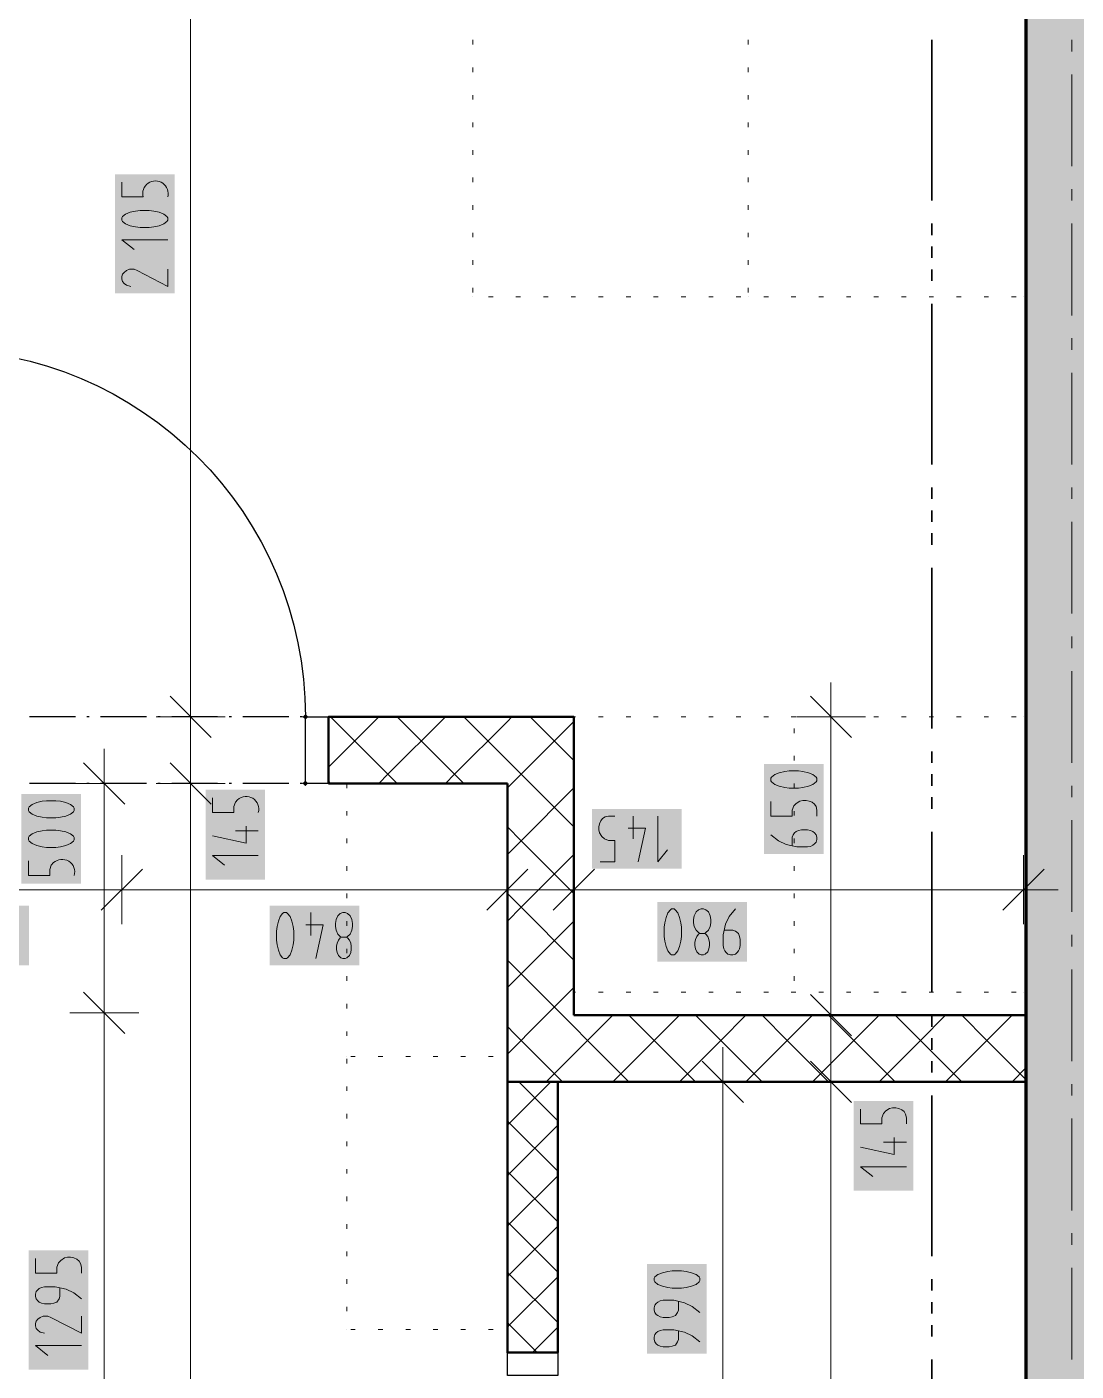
# Model space of a CAD drawing. Header units: millimetres. Extents: x 0 to 594, y 0 to 420.
# Drawn here: x 214.18 to 235.12, y 256.5 to 283.33 of the extents above; entities that cross this region are included whole.
import ezdxf

# ---------------------------------------------------------------- set-up
doc = ezdxf.new("R2010")
doc.units = ezdxf.units.MM
doc.header["$LTSCALE"] = 8
for name, color, linetype in [('PDF_Dvere', 7, 'Continuous'), ('PDF_Koty delkove', 7, 'Continuous'), ('PDF_Nabytek', 7, 'Continuous'), ('PDF_Osy hlavni', 7, 'Continuous'), ('PDF_Pozarni useky', 7, 'Continuous'), ('PDF_Pricky zdene', 7, 'Continuous'), ('PDF_Steny obvodove nosne', 7, 'Continuous')]:
    doc.layers.add(name, color=color, linetype=linetype)

msp = doc.modelspace()

# ---------------------------------------------------------------- linework, layer by layer
at = {"layer": 'PDF_Dvere', "lineweight": 25}
msp.add_lwpolyline([(212.408, 269.559), (212.408, 276.886, -0.414213), (219.735, 269.559)], format="xyb", dxfattribs=at)
for points in [[(215.144, 269.559), (214.229, 269.559)], [(215.419, 269.559), (215.373, 269.559)], [(216.564, 269.559), (215.648, 269.559)], [(216.839, 269.559), (216.793, 269.559)], [(217.984, 269.559), (217.068, 269.559)], [(218.258, 269.559), (218.213, 269.559)], [(219.403, 269.559), (218.487, 269.559)], [(219.678, 269.559), (219.632, 269.559)], [(215.144, 268.231), (214.229, 268.231)], [(215.419, 268.231), (215.373, 268.231)], [(216.564, 268.231), (215.648, 268.231)], [(216.839, 268.231), (216.793, 268.231)], [(217.984, 268.231), (217.068, 268.231)], [(218.258, 268.231), (218.213, 268.231)], [(219.403, 268.231), (218.487, 268.231)], [(219.678, 268.231), (219.632, 268.231)]]:
    msp.add_lwpolyline(points, dxfattribs=at)
for points in [[(220.193, 268.231), (219.735, 268.231), (219.735, 269.559), (220.193, 269.559)], [(224.772, 256.874), (224.772, 256.416), (223.765, 256.416), (223.765, 256.874)]]:
    msp.add_lwpolyline(points, close=True, dxfattribs=at)
at = {"layer": 'PDF_Dvere', "lineweight": 25, "transparency": 33554559}
for points in [[(219.792, 269.559), (219.735, 269.502), (219.735, 269.616), (219.677, 269.559)], [(219.792, 268.231), (219.735, 268.174), (219.735, 268.288), (219.677, 268.231)]]:
    msp.add_solid(points, dxfattribs=at)
at = {"layer": 'PDF_Koty delkove', "lineweight": 18}
for points in [[(217.445, 145.412), (217.445, 177.641), (217.445, 178.992), (217.445, 192.742), (217.445, 199.815), (217.445, 201.143), (217.445, 202.517), (217.445, 220.102), (217.445, 222.575), (217.445, 236.313), (217.445, 238.603), (217.445, 241.075), (217.445, 268.231), (217.445, 269.559), (217.445, 288.838), (217.445, 313.476), (217.445, 316.956)], [(216.987, 279.077), (216.072, 279.077), (216.315, 278.882)], [(216.987, 278.49), (216.987, 278.147), (216.377, 278.465), (216.315, 278.49), (216.224, 278.49), (216.163, 278.465), (216.117, 278.429), (216.086, 278.392), (216.072, 278.343), (216.072, 278.294), (216.086, 278.245), (216.117, 278.209), (216.163, 278.172), (216.254, 278.147)], [(230.224, 269.559), (230.224, 270.246)], [(217.857, 269.147), (217.033, 269.971)], [(230.636, 269.147), (229.812, 269.971)], [(218.132, 269.559), (217.445, 269.559), (216.758, 269.559)], [(230.911, 269.559), (230.224, 269.559), (229.537, 269.559)], [(230.224, 236.313), (230.224, 237.458), (230.224, 238.786), (230.224, 241.075), (230.224, 241.256), (230.224, 262.278), (230.224, 263.606), (230.224, 269.559)], [(215.722, 268.231), (215.722, 268.918)], [(216.134, 267.819), (215.31, 268.643)], [(217.857, 267.819), (217.033, 268.643)], [(216.409, 268.231), (215.722, 268.231), (215.035, 268.231)], [(215.722, 241.075), (215.722, 251.791), (215.722, 263.652), (215.722, 268.231)], [(218.132, 268.231), (217.445, 268.231), (216.758, 268.231)], [(214.754, 267.885), (214.571, 267.885), (214.48, 267.873), (214.373, 267.849), (214.282, 267.812), (214.22, 267.763), (214.206, 267.738), (214.206, 267.69), (214.22, 267.665), (214.282, 267.617), (214.373, 267.58), (214.48, 267.555), (214.571, 267.542), (214.754, 267.542), (214.846, 267.555), (214.953, 267.58), (215.045, 267.617), (215.106, 267.665)], [(215.106, 267.665), (215.122, 267.69), (215.122, 267.738), (215.106, 267.763), (215.045, 267.812), (214.953, 267.849), (214.846, 267.873), (214.754, 267.885)], [(229.025, 267.868), (229.025, 267.574), (229.452, 267.574), (229.452, 267.697), (229.483, 267.782), (229.529, 267.831), (229.605, 267.879), (229.665, 267.892), (229.727, 267.892), (229.788, 267.879), (229.849, 267.855), (229.894, 267.818), (229.926, 267.77), (229.941, 267.697), (229.941, 267.574)], [(225.616, 266.664), (225.91, 266.664), (225.91, 267.091), (225.787, 267.091), (225.702, 267.122), (225.653, 267.168), (225.604, 267.244), (225.592, 267.304), (225.592, 267.365), (225.604, 267.427), (225.629, 267.487), (225.665, 267.533), (225.714, 267.564), (225.787, 267.58), (225.91, 267.58)], [(226.277, 267.58), (226.277, 267.122)], [(226.766, 267.58), (226.766, 266.664), (226.961, 266.907)], [(218.55, 267.38), (218.55, 267.038), (217.879, 267.185)], [(218.795, 267.283), (218.337, 267.283)], [(226.179, 267.335), (226.522, 267.335), (226.374, 266.664)], [(229.177, 267.085), (229.025, 267.207)], [(229.452, 266.987), (229.452, 267.158), (229.468, 267.207), (229.498, 267.244), (229.529, 267.268), (229.574, 267.292), (229.635, 267.305), (229.757, 267.305), (229.818, 267.292), (229.864, 267.268), (229.894, 267.244), (229.926, 267.207), (229.941, 267.158), (229.941, 267.11), (229.926, 267.06), (229.894, 267.024), (229.864, 266.999), (229.818, 266.974), (229.757, 266.962), (229.544, 266.962), (229.33, 267.011), (229.177, 267.085)], [(216.071, 266.797), (216.071, 266.11), (216.071, 265.423)], [(218.795, 266.793), (217.879, 266.793), (218.123, 266.598)], [(223.765, 266.797), (223.765, 266.11), (223.765, 265.423)], [(225.093, 266.797), (225.093, 266.11), (225.093, 265.423)], [(234.068, 266.797), (234.068, 266.11), (234.068, 265.423)], [(216.483, 266.522), (215.659, 265.698)], [(224.177, 266.522), (223.353, 265.698)], [(225.505, 266.522), (224.681, 265.698)], [(234.48, 266.522), (233.656, 265.698)], [(234.068, 266.11), (228.633, 266.11), (228.145, 266.11), (225.093, 266.11), (223.765, 266.11), (216.071, 266.11), (210.576, 266.11)], [(234.068, 266.11), (234.755, 266.11)], [(219.844, 265.652), (219.844, 265.194)], [(226.896, 265.359), (226.896, 265.176), (226.909, 265.085), (226.933, 264.978), (226.969, 264.887), (227.018, 264.825), (227.043, 264.811), (227.091, 264.811), (227.116, 264.825), (227.165, 264.887), (227.201, 264.978), (227.226, 265.085), (227.239, 265.176), (227.239, 265.359), (227.226, 265.451), (227.201, 265.558), (227.165, 265.65), (227.116, 265.711), (227.091, 265.726), (227.043, 265.726), (227.018, 265.711), (226.969, 265.65), (226.933, 265.558), (226.909, 265.451)], [(227.813, 265.588), (227.777, 265.665), (227.728, 265.711), (227.678, 265.726), (227.63, 265.726), (227.581, 265.711), (227.532, 265.665), (227.496, 265.588), (227.483, 265.512)], [(227.483, 265.512), (227.483, 265.451), (227.496, 265.375), (227.532, 265.299), (227.581, 265.253), (227.605, 265.237), (227.703, 265.237), (227.728, 265.253), (227.777, 265.299), (227.813, 265.375), (227.826, 265.451), (227.826, 265.512), (227.813, 265.588)], [(228.315, 265.726), (228.192, 265.574), (228.119, 265.421), (228.07, 265.207), (228.07, 264.993), (228.083, 264.932), (228.107, 264.887), (228.131, 264.856), (228.168, 264.825), (228.217, 264.811), (228.265, 264.811), (228.315, 264.825), (228.351, 264.856), (228.376, 264.887), (228.4, 264.932), (228.413, 264.993), (228.413, 265.116), (228.4, 265.176), (228.376, 265.237), (228.315, 265.283), (228.265, 265.299), (228.094, 265.299)], [(219.746, 265.408), (220.089, 265.408), (219.942, 264.737)], [(226.909, 265.451), (226.896, 265.359)], [(220.48, 264.737), (220.444, 264.751), (220.394, 264.797), (220.37, 264.858), (220.358, 264.919), (220.358, 264.98), (220.37, 265.042), (220.394, 265.102), (220.431, 265.148), (220.455, 265.163)], [(220.554, 265.163), (220.578, 265.148), (220.615, 265.102), (220.639, 265.042), (220.651, 264.98), (220.651, 264.919), (220.639, 264.858), (220.615, 264.797), (220.565, 264.751), (220.529, 264.737), (220.48, 264.737)], [(227.703, 265.237), (227.728, 265.222), (227.764, 265.176), (227.788, 265.116), (227.801, 265.054), (227.801, 264.993), (227.788, 264.932), (227.764, 264.871), (227.715, 264.825), (227.678, 264.811), (227.63, 264.811), (227.593, 264.825), (227.544, 264.871), (227.52, 264.932), (227.507, 264.993), (227.507, 265.054), (227.52, 265.116), (227.544, 265.176), (227.581, 265.222), (227.605, 265.237)], [(216.134, 263.24), (215.31, 264.064)], [(230.636, 263.194), (229.812, 264.018)], [(216.409, 263.652), (215.722, 263.652), (215.035, 263.652)], [(230.911, 263.606), (230.224, 263.606), (229.537, 263.606)], [(228.066, 262.278), (228.066, 262.965)], [(228.478, 261.866), (227.653, 262.69)], [(230.636, 261.866), (229.812, 262.69)], [(228.752, 262.278), (228.066, 262.278), (227.379, 262.278)], [(228.066, 241.075), (228.066, 253.211), (228.066, 262.278)], [(230.911, 262.278), (230.224, 262.278), (229.537, 262.278)], [(230.813, 261.731), (230.813, 261.437), (231.24, 261.437), (231.24, 261.56), (231.271, 261.645), (231.317, 261.694), (231.393, 261.742), (231.453, 261.755), (231.515, 261.755), (231.576, 261.742), (231.637, 261.718), (231.682, 261.682), (231.714, 261.633), (231.729, 261.56), (231.729, 261.437)], [(231.485, 261.168), (231.485, 260.825), (230.813, 260.973)], [(231.729, 261.07), (231.271, 261.07)], [(231.729, 260.581), (230.813, 260.581), (231.057, 260.386)], [(214.348, 258.749), (214.348, 258.456), (214.775, 258.456), (214.775, 258.578), (214.806, 258.664), (214.852, 258.713), (214.928, 258.761), (214.988, 258.774), (215.049, 258.774), (215.111, 258.761), (215.171, 258.737), (215.217, 258.7), (215.248, 258.652), (215.264, 258.578), (215.264, 258.456)], [(215.264, 257.942), (215.111, 258.065), (214.958, 258.138), (214.744, 258.186), (214.53, 258.186), (214.47, 258.174), (214.424, 258.15), (214.394, 258.126), (214.363, 258.089), (214.348, 258.04), (214.348, 257.991), (214.363, 257.942), (214.394, 257.905), (214.424, 257.881), (214.47, 257.856), (214.53, 257.844), (214.653, 257.844), (214.713, 257.856), (214.775, 257.881), (214.821, 257.942), (214.836, 257.991), (214.836, 258.162)], [(227.608, 257.671), (227.455, 257.794), (227.302, 257.867), (227.088, 257.916), (226.874, 257.916), (226.814, 257.903), (226.768, 257.879), (226.738, 257.855), (226.706, 257.818), (226.692, 257.769), (226.692, 257.721), (226.706, 257.671), (226.738, 257.635), (226.768, 257.611), (226.814, 257.586), (226.874, 257.573), (226.997, 257.573), (227.057, 257.586), (227.119, 257.611), (227.164, 257.671)], [(227.164, 257.671), (227.18, 257.721), (227.18, 257.892)], [(215.264, 257.599), (215.264, 257.257), (214.653, 257.575), (214.592, 257.599), (214.5, 257.599), (214.439, 257.575), (214.394, 257.539), (214.363, 257.502), (214.348, 257.453), (214.348, 257.404), (214.363, 257.355), (214.394, 257.318), (214.439, 257.282), (214.53, 257.257)], [(227.608, 257.084), (227.455, 257.207), (227.302, 257.28), (227.088, 257.329), (226.874, 257.329), (226.814, 257.316), (226.768, 257.292), (226.738, 257.268), (226.706, 257.231), (226.692, 257.182), (226.692, 257.134), (226.706, 257.084), (226.738, 257.048), (226.768, 257.023), (226.814, 256.999), (226.874, 256.986), (226.997, 256.986), (227.057, 256.999), (227.119, 257.023), (227.164, 257.084), (227.18, 257.134), (227.18, 257.305)], [(215.264, 257.012), (214.348, 257.012), (214.592, 256.817)]]:
    msp.add_lwpolyline(points, dxfattribs=at)
for points in [[(216.072, 280.227), (216.072, 279.933), (216.498, 279.933, -1.30693), (216.987, 279.933)], [(217.879, 267.943), (217.879, 267.65), (218.306, 267.65), (218.306, 267.772), (218.337, 267.857), (218.383, 267.906, -0.753202), (218.795, 267.65)], [(214.206, 266.687), (214.206, 266.393), (214.633, 266.393), (214.633, 266.516), (214.664, 266.601), (214.709, 266.65, -0.753181), (215.122, 266.393)]]:
    msp.add_lwpolyline(points, format="xyb", dxfattribs=at)
for points in [[(216.62, 279.664), (216.437, 279.664), (216.346, 279.651), (216.239, 279.627), (216.148, 279.59), (216.086, 279.542), (216.072, 279.517), (216.072, 279.469), (216.086, 279.444), (216.148, 279.395), (216.239, 279.359), (216.346, 279.334), (216.437, 279.321), (216.62, 279.321), (216.712, 279.334), (216.819, 279.359), (216.91, 279.395), (216.972, 279.444), (216.987, 279.469), (216.987, 279.517), (216.972, 279.542), (216.91, 279.59), (216.819, 279.627), (216.712, 279.651)], [(229.574, 268.479), (229.391, 268.479), (229.3, 268.466), (229.193, 268.442), (229.101, 268.406), (229.04, 268.357), (229.025, 268.332), (229.025, 268.284), (229.04, 268.259), (229.101, 268.21), (229.193, 268.174), (229.3, 268.149), (229.391, 268.136), (229.574, 268.136), (229.665, 268.149), (229.773, 268.174), (229.864, 268.21), (229.926, 268.259), (229.941, 268.284), (229.941, 268.332), (229.926, 268.357), (229.864, 268.406), (229.773, 268.442), (229.665, 268.466)], [(214.754, 267.298), (214.571, 267.298), (214.48, 267.286), (214.373, 267.261), (214.282, 267.225), (214.22, 267.176), (214.206, 267.151), (214.206, 267.103), (214.22, 267.078), (214.282, 267.03), (214.373, 266.993), (214.48, 266.968), (214.571, 266.955), (214.754, 266.955), (214.846, 266.968), (214.953, 266.993), (215.045, 267.03), (215.106, 267.078), (215.122, 267.103), (215.122, 267.151), (215.106, 267.176), (215.045, 267.225), (214.953, 267.261), (214.846, 267.286)], [(219.159, 265.285), (219.159, 265.102), (219.172, 265.011), (219.196, 264.904), (219.233, 264.813), (219.281, 264.751), (219.306, 264.737), (219.355, 264.737), (219.379, 264.751), (219.428, 264.813), (219.465, 264.904), (219.49, 265.011), (219.502, 265.102), (219.502, 265.285), (219.49, 265.377), (219.465, 265.484), (219.428, 265.575), (219.379, 265.637), (219.355, 265.652), (219.306, 265.652), (219.281, 265.637), (219.233, 265.575), (219.196, 265.484), (219.172, 265.377)], [(220.334, 265.438), (220.334, 265.377), (220.346, 265.301), (220.382, 265.225), (220.431, 265.179), (220.455, 265.163), (220.554, 265.163), (220.578, 265.179), (220.627, 265.225), (220.664, 265.301), (220.676, 265.377), (220.676, 265.438), (220.664, 265.514), (220.627, 265.591), (220.578, 265.637), (220.529, 265.652), (220.48, 265.652), (220.431, 265.637), (220.382, 265.591), (220.346, 265.514)], [(227.24, 258.503), (227.057, 258.503), (226.966, 258.49), (226.859, 258.466), (226.768, 258.43), (226.706, 258.381), (226.692, 258.356), (226.692, 258.308), (226.706, 258.283), (226.768, 258.234), (226.859, 258.198), (226.966, 258.173), (227.057, 258.16), (227.24, 258.16), (227.332, 258.173), (227.439, 258.198), (227.531, 258.234), (227.592, 258.283), (227.608, 258.308), (227.608, 258.356), (227.592, 258.381), (227.531, 258.43), (227.439, 258.466), (227.332, 258.49)]]:
    msp.add_lwpolyline(points, close=True, dxfattribs=at)
at = {"layer": 'PDF_Koty delkove', "color": 7, "lineweight": 18, "true_color": 0xffffff, "transparency": 33554559}
for points in [[(217.125, 278.01), (217.125, 280.388), (215.934, 278.01), (215.934, 280.388)], [(230.079, 266.825), (230.079, 268.616), (228.888, 266.825), (228.888, 268.616)], [(215.259, 266.231), (215.259, 268.022), (214.068, 266.231), (214.068, 268.022)], [(218.932, 266.313), (218.932, 268.105), (217.742, 266.313), (217.742, 268.105)], [(227.246, 267.717), (225.455, 267.717), (227.246, 266.526), (225.455, 266.526)], [(228.55, 265.864), (226.759, 265.864), (228.55, 264.673), (226.759, 264.673)], [(214.219, 265.79), (212.428, 265.79), (214.219, 264.599), (212.428, 264.599)], [(220.814, 265.79), (219.022, 265.79), (220.814, 264.599), (219.022, 264.599)], [(231.866, 260.101), (231.866, 261.892), (230.676, 260.101), (230.676, 261.892)], [(215.401, 256.532), (215.401, 258.911), (214.211, 256.532), (214.211, 258.911)], [(227.745, 256.849), (227.745, 258.64), (226.554, 256.849), (226.554, 258.64)]]:
    msp.add_solid(points, dxfattribs=at)
at = {"layer": 'PDF_Nabytek', "lineweight": 13}
for points in [[(223.078, 282.975), (223.078, 283.066)], [(223.078, 282.975), (223.078, 283.066)], [(228.573, 282.975), (228.573, 283.066)], [(223.078, 282.425), (223.078, 282.517)], [(223.078, 282.425), (223.078, 282.517)], [(228.573, 282.425), (228.573, 282.517)], [(223.078, 281.876), (223.078, 281.967)], [(223.078, 281.876), (223.078, 281.967)], [(228.573, 281.876), (228.573, 281.967)], [(223.078, 281.326), (223.078, 281.418)], [(223.078, 281.326), (223.078, 281.418)], [(228.573, 281.326), (228.573, 281.418)], [(223.078, 280.777), (223.078, 280.868)], [(223.078, 280.777), (223.078, 280.868)], [(228.573, 280.777), (228.573, 280.868)], [(223.078, 280.227), (223.078, 280.319)], [(223.078, 280.227), (223.078, 280.319)], [(228.573, 280.227), (228.573, 280.319)], [(223.078, 279.677), (223.078, 279.769)], [(223.078, 279.677), (223.078, 279.769)], [(228.573, 279.677), (228.573, 279.769)], [(223.078, 279.128), (223.078, 279.22)], [(223.078, 279.128), (223.078, 279.22)], [(228.573, 279.128), (228.573, 279.22)], [(223.078, 278.578), (223.078, 278.67)], [(223.078, 278.578), (223.078, 278.67)], [(228.573, 278.578), (228.573, 278.67)], [(223.078, 278.029), (223.078, 278.121)], [(223.078, 278.029), (223.078, 278.121)], [(223.078, 277.939), (223.078, 277.939)], [(223.078, 277.939), (223.078, 277.939)], [(223.078, 277.939), (223.078, 277.939)], [(223.479, 277.939), (223.387, 277.939)], [(224.028, 277.939), (223.937, 277.939)], [(224.578, 277.939), (224.486, 277.939)], [(225.128, 277.939), (225.036, 277.939)], [(225.677, 277.939), (225.585, 277.939)], [(226.227, 277.939), (226.135, 277.939)], [(226.776, 277.939), (226.684, 277.939)], [(227.326, 277.939), (227.234, 277.939)], [(227.875, 277.939), (227.784, 277.939)], [(228.425, 277.939), (228.333, 277.939)], [(228.573, 278.029), (228.573, 278.121)], [(228.573, 277.939), (228.573, 277.939)], [(228.974, 277.939), (228.883, 277.939)], [(229.524, 277.939), (229.432, 277.939)], [(230.073, 277.939), (229.982, 277.939)], [(230.623, 277.939), (230.531, 277.939)], [(231.172, 277.939), (231.081, 277.939)], [(231.722, 277.939), (231.63, 277.939)], [(232.271, 277.939), (232.18, 277.939)], [(232.821, 277.939), (232.729, 277.939)], [(233.37, 277.939), (233.279, 277.939)], [(233.92, 277.939), (233.828, 277.939)], [(234.068, 277.939), (234.068, 277.939)], [(225.128, 269.559), (225.093, 269.559)], [(225.093, 269.559), (225.093, 269.559)], [(225.128, 269.559), (225.093, 269.559)], [(225.093, 269.559), (225.093, 269.559)], [(225.585, 269.559), (225.677, 269.559), (225.585, 269.559)], [(226.227, 269.559), (226.135, 269.559)], [(226.227, 269.559), (226.135, 269.559)], [(226.684, 269.559), (226.776, 269.559), (226.684, 269.559)], [(227.234, 269.559), (227.326, 269.559), (227.234, 269.559)], [(227.875, 269.559), (227.784, 269.559)], [(227.875, 269.559), (227.784, 269.559)], [(228.425, 269.559), (228.333, 269.559)], [(228.425, 269.559), (228.333, 269.559)], [(228.974, 269.559), (228.883, 269.559)], [(228.974, 269.559), (228.883, 269.559)], [(229.524, 269.559), (229.432, 269.559), (229.524, 269.559)], [(229.489, 269.559), (229.489, 269.559)], [(229.489, 269.559), (229.489, 269.559)], [(229.489, 269.236), (229.489, 269.328)], [(229.489, 269.236), (229.489, 269.328)], [(230.073, 269.559), (229.982, 269.559), (230.073, 269.559)], [(230.623, 269.559), (230.531, 269.559), (230.623, 269.559)], [(231.172, 269.559), (231.081, 269.559)], [(231.172, 269.559), (231.081, 269.559)], [(231.722, 269.559), (231.63, 269.559)], [(231.722, 269.559), (231.63, 269.559)], [(232.271, 269.559), (232.18, 269.559)], [(232.271, 269.559), (232.18, 269.559)], [(232.729, 269.559), (232.821, 269.559), (232.729, 269.559)], [(233.37, 269.559), (233.279, 269.559)], [(233.37, 269.559), (233.279, 269.559)], [(233.92, 269.559), (233.828, 269.559)], [(233.92, 269.559), (233.828, 269.559)], [(234.068, 269.559), (234.068, 269.559)], [(234.068, 269.559), (234.068, 269.559)], [(229.489, 268.687), (229.489, 268.779)], [(229.489, 268.687), (229.489, 268.779)], [(220.559, 268.231), (220.559, 268.231)], [(220.559, 268.231), (220.559, 268.231)], [(220.559, 268.137), (220.559, 268.229)], [(220.731, 268.231), (220.64, 268.231)], [(221.281, 268.231), (221.189, 268.231)], [(221.83, 268.231), (221.739, 268.231)], [(222.38, 268.231), (222.288, 268.231)], [(222.929, 268.231), (222.838, 268.231)], [(223.479, 268.231), (223.387, 268.231)], [(223.765, 268.231), (223.765, 268.231)], [(223.765, 268.231), (223.765, 268.231)], [(223.765, 268.137), (223.765, 268.229)], [(229.489, 268.137), (229.489, 268.229)], [(229.489, 268.137), (229.489, 268.229)], [(220.559, 267.588), (220.559, 267.679)], [(223.765, 267.588), (223.765, 267.679)], [(229.489, 267.588), (229.489, 267.679)], [(229.489, 267.588), (229.489, 267.679)], [(220.559, 267.038), (220.559, 267.13)], [(223.765, 267.038), (223.765, 267.13)], [(229.489, 267.038), (229.489, 267.13)], [(229.489, 267.038), (229.489, 267.13)], [(220.559, 266.489), (220.559, 266.58)], [(223.765, 266.489), (223.765, 266.58)], [(229.489, 266.489), (229.489, 266.58)], [(229.489, 266.489), (229.489, 266.58)], [(220.559, 265.939), (220.559, 266.031)], [(223.765, 265.939), (223.765, 266.031)], [(229.489, 265.939), (229.489, 266.031)], [(229.489, 265.939), (229.489, 266.031)], [(220.559, 265.39), (220.559, 265.481)], [(223.765, 265.39), (223.765, 265.481)], [(229.489, 265.39), (229.489, 265.481)], [(229.489, 265.39), (229.489, 265.481)], [(220.559, 264.84), (220.559, 264.932)], [(223.765, 264.84), (223.765, 264.932)], [(229.489, 264.84), (229.489, 264.932)], [(229.489, 264.84), (229.489, 264.932)], [(220.559, 264.291), (220.559, 264.382)], [(223.765, 264.291), (223.765, 264.382)], [(229.489, 264.291), (229.489, 264.382)], [(229.489, 264.291), (229.489, 264.382)], [(225.128, 264.064), (225.093, 264.064)], [(225.093, 264.064), (225.093, 264.064)], [(225.128, 264.064), (225.093, 264.064)], [(225.093, 264.064), (225.093, 264.064)], [(225.677, 264.064), (225.585, 264.064)], [(225.677, 264.064), (225.585, 264.064)], [(226.227, 264.064), (226.135, 264.064)], [(226.227, 264.064), (226.135, 264.064)], [(226.776, 264.064), (226.684, 264.064), (226.776, 264.064)], [(227.326, 264.064), (227.234, 264.064), (227.326, 264.064)], [(227.875, 264.064), (227.784, 264.064)], [(227.875, 264.064), (227.784, 264.064)], [(228.425, 264.064), (228.333, 264.064)], [(228.425, 264.064), (228.333, 264.064)], [(228.883, 264.064), (228.974, 264.064), (228.883, 264.064)], [(229.432, 264.064), (229.524, 264.064), (229.432, 264.064)], [(229.489, 264.064), (229.489, 264.064)], [(229.489, 264.064), (229.489, 264.064)], [(229.982, 264.064), (230.073, 264.064), (229.982, 264.064)], [(230.623, 264.064), (230.531, 264.064)], [(230.623, 264.064), (230.531, 264.064)], [(231.081, 264.064), (231.172, 264.064), (231.081, 264.064)], [(231.722, 264.064), (231.63, 264.064)], [(231.722, 264.064), (231.63, 264.064)], [(232.271, 264.064), (232.18, 264.064), (232.271, 264.064)], [(232.821, 264.064), (232.729, 264.064)], [(232.821, 264.064), (232.729, 264.064)], [(233.37, 264.064), (233.279, 264.064), (233.37, 264.064)], [(233.92, 264.064), (233.828, 264.064), (233.92, 264.064)], [(234.068, 264.064), (234.068, 264.064)], [(234.068, 264.064), (234.068, 264.064)], [(220.559, 263.741), (220.559, 263.833)], [(223.765, 263.741), (223.765, 263.833)], [(220.559, 263.192), (220.559, 263.283)], [(223.765, 263.192), (223.765, 263.283)], [(220.559, 262.782), (220.559, 262.782)], [(220.559, 262.642), (220.559, 262.734)], [(220.731, 262.782), (220.64, 262.782)], [(221.281, 262.782), (221.189, 262.782)], [(221.83, 262.782), (221.739, 262.782)], [(222.38, 262.782), (222.288, 262.782)], [(222.929, 262.782), (222.838, 262.782)], [(223.479, 262.782), (223.387, 262.782)], [(223.765, 262.782), (223.765, 262.782)], [(223.765, 262.642), (223.765, 262.734)], [(220.559, 262.093), (220.559, 262.184)], [(223.765, 262.093), (223.765, 262.184)], [(220.559, 261.543), (220.559, 261.635)], [(223.765, 261.543), (223.765, 261.635)], [(220.559, 260.994), (220.559, 261.085)], [(223.765, 260.994), (223.765, 261.085)], [(220.559, 260.444), (220.559, 260.536)], [(223.765, 260.444), (223.765, 260.536)], [(220.559, 259.895), (220.559, 259.986)], [(223.765, 259.895), (223.765, 259.986)], [(220.559, 259.345), (220.559, 259.437)], [(223.765, 259.345), (223.765, 259.437)], [(220.559, 258.795), (220.559, 258.887)], [(223.765, 258.795), (223.765, 258.887)], [(220.559, 258.246), (220.559, 258.338)], [(223.765, 258.246), (223.765, 258.338)], [(220.559, 257.696), (220.559, 257.788)], [(223.765, 257.696), (223.765, 257.788)], [(220.559, 257.332), (220.559, 257.332)], [(220.559, 257.332), (220.559, 257.332)], [(220.731, 257.332), (220.64, 257.332)], [(221.281, 257.332), (221.189, 257.332)], [(221.83, 257.332), (221.739, 257.332)], [(222.38, 257.332), (222.288, 257.332)], [(222.929, 257.332), (222.838, 257.332)], [(223.479, 257.332), (223.387, 257.332)], [(223.765, 257.332), (223.765, 257.332)], [(223.765, 257.332), (223.765, 257.332)]]:
    msp.add_lwpolyline(points, dxfattribs=at)
at = {"layer": 'PDF_Osy hlavni', "lineweight": 18}
for points in [[(235.03, 282.837), (235.03, 283.066)], [(235.03, 280.548), (235.03, 282.379)], [(235.03, 279.861), (235.03, 280.09)], [(235.03, 277.571), (235.03, 279.403)], [(235.03, 276.884), (235.03, 277.113)], [(235.03, 274.594), (235.03, 276.426)], [(235.03, 273.907), (235.03, 274.136)], [(235.03, 271.618), (235.03, 273.45)], [(235.03, 270.931), (235.03, 271.16)], [(235.03, 268.641), (235.03, 270.473)], [(235.03, 267.954), (235.03, 268.183)], [(235.03, 265.665), (235.03, 267.496)], [(235.03, 264.978), (235.03, 265.207)], [(235.03, 262.688), (235.03, 264.52)], [(235.03, 262.001), (235.03, 262.23)], [(235.03, 259.711), (235.03, 261.543)], [(235.03, 259.024), (235.03, 259.253)], [(235.03, 256.735), (235.03, 258.567)]]:
    msp.add_lwpolyline(points, dxfattribs=at)
at = {"layer": 'PDF_Pozarni useky', "lineweight": 35}
for points in [[(232.237, 279.861), (232.237, 283.066)], [(232.237, 279.174), (232.237, 279.403)], [(232.237, 278.716), (232.237, 278.945)], [(232.237, 278.258), (232.237, 278.487)], [(232.237, 274.594), (232.237, 277.8)], [(232.237, 273.907), (232.237, 274.136)], [(232.237, 273.45), (232.237, 273.679)], [(232.237, 272.992), (232.237, 273.221)], [(232.237, 269.328), (232.237, 272.534)], [(232.237, 268.641), (232.237, 268.87)], [(232.237, 268.183), (232.237, 268.412)], [(232.237, 267.725), (232.237, 267.954)], [(232.237, 264.062), (232.237, 267.267)], [(232.237, 263.375), (232.237, 263.604)], [(232.237, 262.917), (232.237, 263.146)], [(232.237, 262.459), (232.237, 262.688)], [(232.237, 258.795), (232.237, 262.001)], [(232.237, 258.109), (232.237, 258.338)], [(232.237, 257.651), (232.237, 257.88)], [(232.237, 257.193), (232.237, 257.422)], [(232.237, 253.529), (232.237, 256.735)]]:
    msp.add_lwpolyline(points, dxfattribs=at)
at = {"layer": 'PDF_Pricky zdene', "lineweight": 9}
for points in [[(221.2, 269.559), (220.193, 268.552)], [(221.567, 268.231), (221.383, 268.414), (220.239, 269.559)], [(222.528, 269.559), (221.383, 268.414), (221.2, 268.231)], [(222.895, 268.231), (222.711, 268.414), (221.567, 269.559)], [(223.765, 269.468), (222.711, 268.414), (222.528, 268.231)], [(225.093, 267.361), (224.039, 268.414), (223.765, 268.689), (222.895, 269.559)], [(223.856, 269.559), (223.765, 269.468)], [(225.093, 269.468), (224.039, 268.414), (223.765, 268.14)], [(225.093, 268.689), (224.223, 269.559)], [(220.239, 268.231), (220.193, 268.277)], [(225.093, 268.14), (224.039, 267.086), (223.765, 266.812)], [(225.093, 266.033), (224.039, 267.086), (223.765, 267.361)], [(225.093, 266.812), (224.039, 265.758), (223.765, 265.484)], [(225.093, 264.705), (224.039, 265.758), (223.765, 266.033)], [(225.093, 265.484), (224.039, 264.43), (223.765, 264.156)], [(225.093, 263.377), (224.039, 264.43), (223.765, 264.705)], [(225.093, 264.156), (224.177, 263.24)], [(225.871, 263.606), (225.367, 263.102), (224.543, 262.278)], [(227.199, 263.606), (226.695, 263.102), (225.871, 262.278)], [(227.52, 262.278), (226.695, 263.102), (226.192, 263.606)], [(228.527, 263.606), (228.023, 263.102), (227.199, 262.278)], [(228.848, 262.278), (228.023, 263.102), (227.52, 263.606)], [(229.855, 263.606), (229.352, 263.102), (228.527, 262.278)], [(230.176, 262.278), (229.352, 263.102), (228.848, 263.606)], [(231.183, 263.606), (230.68, 263.102), (229.855, 262.278)], [(231.504, 262.278), (230.68, 263.102), (230.176, 263.606)], [(232.511, 263.606), (232.008, 263.102), (231.183, 262.278)], [(232.832, 262.278), (232.008, 263.102), (231.504, 263.606)], [(233.839, 263.606), (233.336, 263.102), (232.511, 262.278)], [(234.114, 262.324), (233.336, 263.102), (232.832, 263.606)], [(223.902, 263.24), (223.765, 263.377)], [(224.177, 263.24), (224.039, 263.102), (223.765, 262.827)], [(224.864, 262.278), (224.039, 263.102), (223.902, 263.24)], [(226.192, 262.278), (225.367, 263.102), (225.093, 263.377)], [(234.114, 262.553), (233.839, 262.278)], [(224.635, 262.278), (223.81, 261.454)], [(224.772, 261.499), (223.994, 262.278)], [(224.772, 260.492), (223.81, 261.454), (223.765, 261.499)], [(223.81, 261.454), (223.765, 261.408)], [(224.772, 261.408), (223.81, 260.446)], [(224.772, 259.485), (223.81, 260.446), (223.765, 260.492)], [(223.81, 260.446), (223.765, 260.4)], [(224.772, 260.4), (223.81, 259.439)], [(224.772, 258.477), (223.81, 259.439), (223.765, 259.485)], [(223.81, 259.439), (223.765, 259.393)], [(224.772, 259.393), (223.81, 258.431)], [(224.772, 257.47), (223.81, 258.431), (223.765, 258.477)], [(223.81, 258.431), (223.765, 258.385)], [(224.772, 258.385), (223.81, 257.424)], [(224.36, 256.874), (223.81, 257.424), (223.765, 257.47)], [(223.81, 257.424), (223.765, 257.378)], [(224.772, 257.378), (224.268, 256.874)]]:
    msp.add_lwpolyline(points, dxfattribs=at)
at = {"layer": 'PDF_Pricky zdene', "lineweight": 50}
for points in [[(220.193, 268.231), (220.193, 269.559), (223.765, 269.559)], [(225.093, 263.606), (225.093, 269.559), (223.765, 269.559)], [(220.193, 268.231), (223.765, 268.231)], [(223.765, 268.231), (223.765, 263.24)], [(223.765, 263.24), (223.765, 262.278), (224.772, 262.278), (234.068, 262.278), (234.114, 262.278), (234.114, 263.606), (234.068, 263.606), (225.093, 263.606)], [(224.772, 256.874), (223.765, 256.874), (223.765, 258.935), (223.765, 262.278), (224.772, 262.278), (224.772, 258.935), (224.772, 256.874)]]:
    msp.add_lwpolyline(points, dxfattribs=at)
at = {"layer": 'PDF_Steny obvodove nosne', "lineweight": 70}
msp.add_lwpolyline([(234.114, 320.656), (234.114, 316.956), (234.114, 315.811), (234.114, 313.476), (234.114, 263.606), (234.114, 262.278), (234.114, 238.786), (234.114, 236.45), (235.946, 236.45), (235.946, 238.648), (235.946, 246.25), (235.946, 247.67), (235.946, 257.744), (235.946, 319), (235.946, 321.269)], close=True, dxfattribs=at)
at = {"layer": 'PDF_Steny obvodove nosne', "color": 9, "lineweight": 9, "true_color": 0xc0c0c0, "transparency": 33554559}
msp.add_solid([(234.114, 320.656), (234.114, 236.45), (235.946, 321.269), (235.946, 236.45)], dxfattribs=at)

doc.saveas('drawing.dxf')
